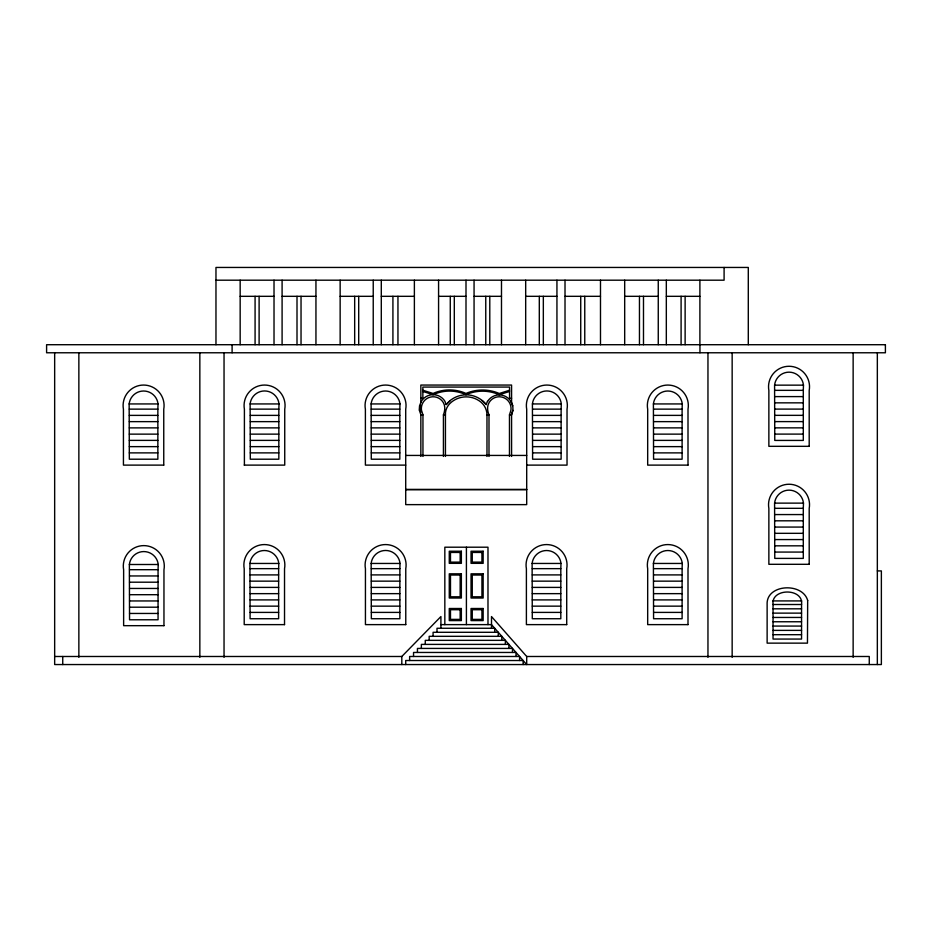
<?xml version="1.0" encoding="UTF-8"?>
<svg xmlns="http://www.w3.org/2000/svg" width="932" height="932" viewBox="0 0 932 932"><rect width="100%" height="100%" fill="white"/><g stroke="black" fill="none" stroke-linecap="round" stroke-linejoin="round"><path stroke-width="1.4" d="M157.858 409.136L158.032 403.94L129.152 403.94L129.327 459.208L157.858 459.208L157.858 409.136L129.327 409.136M158.056 569.697L158.242 564.501A14.528 14.528 0 0 0 129.362 564.501L129.536 619.78L158.056 619.78L158.056 569.697L129.536 569.697M278.831 409.136L279.017 403.94A14.528 14.528 0 0 0 250.125 403.94L250.312 459.208L278.831 459.208L278.831 409.136L250.312 409.136M278.633 568.648L278.808 563.452L249.927 563.452L250.102 618.732L278.633 618.732L278.633 568.648L250.102 568.648M399.816 409.136L399.991 403.94L371.111 403.94L371.286 459.208L399.816 459.208L399.816 409.136L371.286 409.136M399.863 568.648L400.049 563.452A14.528 14.528 0 0 0 371.157 563.452L371.344 618.732L399.863 618.732L399.863 568.648L371.344 568.648M561.122 409.136L561.309 403.94A14.528 14.528 0 0 0 532.417 403.94L532.603 459.208L561.122 459.208L561.122 409.136L532.603 409.136M560.808 568.648L560.994 563.452L532.114 563.452L532.288 618.732L560.808 618.732L560.808 568.648L532.288 568.648M682.108 409.136L682.282 403.94A14.528 14.528 0 0 0 653.402 403.94L653.577 459.208L682.108 459.208L682.108 409.136L653.577 409.136M682.108 568.648L682.282 563.452A14.528 14.528 0 0 0 653.402 563.452L653.577 618.732L682.108 618.732L682.108 568.648L653.577 568.648M803.291 390.345L803.477 385.149A14.528 14.528 0 0 0 774.585 385.149L774.772 440.428L803.291 440.428L803.291 390.345L774.772 390.345M803.291 508.313L803.477 503.129A14.528 14.528 0 0 0 774.585 503.129L774.772 558.396L803.291 558.396L803.291 508.313L774.772 508.313M419.505 410.406L419.668 405.735M801.555 604.507C803.792 587.859 770.811 587.859 773.036 604.507L773.036 639.061L801.555 639.061L801.555 604.507L773.036 604.507M445.438 456.435L445.438 414.891C445.123 409.812 447.605 405.164 451.531 402.053A23.335 23.335 0 0 1 480.877 402.053C484.64 405.175 486.993 409.998 486.97 414.891L486.97 456.435M443.422 456.435L443.422 414.891C444.937 410.837 445.601 406.305 443.213 402.403A11.801 11.801 0 0 0 421.45 410.138L422.953 414.891L422.953 456.435M509.466 456.435L509.466 414.891L510.946 410.15A11.801 11.801 0 0 0 489.172 402.426C486.819 406.317 487.354 410.872 488.997 414.891L488.997 456.435M511.4 414.891L512.81 410.395M511.575 456.435L511.575 414.891L512.973 410.418L512.798 405.723L511.062 401.354M487.424 401.354L486.155 404.546A25.35 25.35 0 0 0 446.242 404.57L450.307 400.539M401.808 664.551L401.808 656.489L440.906 616.565L440.906 628.261M509.559 390.24L499.296 393.49L497.001 392.57A42.185 42.185 0 0 0 468.225 392.535L465.977 393.432L463.775 392.512A40.426 40.426 0 0 0 435.337 392.512L433.077 393.455L422.86 390.24M509.559 391.463L499.237 394.737A41.02 41.02 0 0 0 465.977 394.69A39.261 39.261 0 0 0 433.135 394.69L422.86 391.463M215.968 280.194L724.094 280.194L724.094 267.449M240.165 296.318L274.02 296.318M282.093 296.318L315.948 296.318M340.145 296.318L373.231 296.318M381.293 296.318L414.379 296.318M438.576 296.318L466 296.318M474.062 296.318L501.486 296.318M525.683 296.318L556.94 296.318M565.013 296.318L600.488 296.318M624.685 296.318L658.26 296.318M666.322 296.318L699.897 296.318M774.585 385.149L803.477 385.149M774.772 396.601L803.291 396.601M420.845 398.244L422.86 398.244L422.86 387.071L509.559 387.071L509.559 398.244L511.575 398.244M774.772 402.845L803.291 402.845M250.125 403.94L279.017 403.94M532.417 403.94L561.309 403.94M653.402 403.94L682.282 403.94M774.772 409.101L803.291 409.101M446.16 404.593L444.96 401.343A13.84 13.84 0 0 0 421.311 401.343L419.586 405.711L419.423 410.418L420.926 414.891L422.953 414.891M443.422 414.891L445.438 414.891M486.97 414.891L488.997 414.891M509.466 414.891L511.575 414.891M129.327 415.381L157.858 415.381M250.312 415.381L278.831 415.381M371.286 415.381L399.816 415.381M532.603 415.381L561.122 415.381M653.577 415.381L682.108 415.381M774.772 415.346L803.291 415.346M774.772 421.602L803.291 421.602M129.327 421.637L157.858 421.637M250.312 421.637L278.831 421.637M371.286 421.637L399.816 421.637M532.603 421.637L561.122 421.637M653.577 421.637L682.108 421.637M129.327 427.881L157.858 427.881M250.312 427.881L278.831 427.881M371.286 427.881L399.816 427.881M532.603 427.881L561.122 427.881M653.577 427.881L682.108 427.881M774.772 427.858L803.291 427.858M129.327 434.137L157.858 434.137M250.312 434.137L278.831 434.137M371.286 434.137L399.816 434.137M532.603 434.137L561.122 434.137M653.577 434.137L682.108 434.137M774.772 434.102L803.291 434.102M129.327 440.382L157.858 440.382M250.312 440.382L278.831 440.382M371.286 440.382L399.816 440.382M532.603 440.382L561.122 440.382M653.577 440.382L682.108 440.382M129.327 446.638L157.858 446.638M250.312 446.638L278.831 446.638M371.286 446.638L399.816 446.638M532.603 446.638L561.122 446.638M653.577 446.638L682.108 446.638M129.327 452.882L157.858 452.882M250.312 452.882L278.831 452.882M371.286 452.882L399.816 452.882M532.603 452.882L561.122 452.882M653.577 452.882L682.108 452.882M405.711 455.433L526.697 455.433M244.207 465.115L284.738 465.115L284.738 409.23A20.492 20.492 0 0 0 264.572 385.056A20.492 20.492 0 0 0 244.405 409.23L244.405 465.115M405.711 465.115L365.391 465.115L365.391 409.23A20.492 20.492 0 0 1 385.557 385.056A20.492 20.492 0 0 1 405.711 409.23L405.711 504.631L526.697 504.631L526.697 409.23A20.492 20.492 0 0 1 546.863 385.056A20.492 20.492 0 0 1 567.029 409.23L567.029 465.115L526.697 465.115M405.711 489.393L526.697 489.393M405.711 489.708L526.697 489.708M774.585 503.129L803.477 503.129M774.772 514.569L803.291 514.569M774.772 520.813L803.291 520.813M774.772 527.069L803.291 527.069M774.772 533.325L803.291 533.325M774.772 539.57L803.291 539.57M774.772 545.826L803.291 545.826M774.772 552.07L803.291 552.07M371.157 563.452L400.049 563.452M653.402 563.452L682.282 563.452M129.362 564.501L158.242 564.501M877.338 570.92L881.369 570.92L881.369 664.551L54.662 664.551L54.662 352.774M250.102 574.904L278.633 574.904M371.344 574.904L399.863 574.904M532.288 574.904L560.808 574.904M653.577 574.904L682.108 574.904M129.536 575.953L158.056 575.953M250.102 581.149L278.633 581.149M371.344 581.149L399.863 581.149M532.288 581.149L560.808 581.149M653.577 581.149L682.108 581.149M129.536 582.197L158.056 582.197M250.102 587.405L278.633 587.405M371.344 587.405L399.863 587.405M532.288 587.405L560.808 587.405M653.577 587.405L682.108 587.405M129.536 588.453L158.056 588.453M250.102 593.649L278.633 593.649M371.344 593.649L399.863 593.649M532.288 593.649L560.808 593.649M653.577 593.649L682.108 593.649M129.536 594.698L158.056 594.698M250.102 599.905L278.633 599.905M371.344 599.905L399.863 599.905M532.288 599.905L560.808 599.905M653.577 599.905L682.108 599.905M129.536 600.954L158.056 600.954M772.861 600.919L801.741 600.919M250.102 606.149L278.633 606.149M371.344 606.149L399.863 606.149M532.288 606.149L560.808 606.149M653.577 606.149L682.108 606.149M129.536 607.198L158.056 607.198M773.036 608.817L801.555 608.817M250.102 612.406L278.633 612.406M371.344 612.406L399.863 612.406M532.288 612.406L560.808 612.406M653.577 612.406L682.108 612.406M773.036 613.128L801.555 613.128M129.536 613.454L158.056 613.454M773.036 617.45L801.555 617.45M773.036 621.761L801.555 621.761M440.906 624.626L491.502 624.626L526.697 664.551L526.697 656.489L491.502 616.565L491.502 628.261M773.036 626.071L801.555 626.071M773.036 630.382L801.555 630.382M773.036 634.692L801.555 634.692M54.662 656.489L401.808 656.489M526.697 656.489L869.265 656.489L869.265 664.551M486.306 404.605L482.1 400.539M512.635 405.758L510.922 401.447A13.689 13.689 0 0 0 487.564 401.447M877.338 352.774L877.338 664.551M853.141 352.774L853.141 657.305M748.291 344.712L748.291 267.449L215.968 267.449L215.968 344.712M732.156 352.774L732.156 657.305M707.959 352.774L707.959 657.305M699.955 344.712L699.955 352.774M699.897 280.194L699.897 344.712M685.125 296.318L685.125 344.712M681.094 296.318L681.094 344.712M666.322 280.194L666.322 344.712M658.26 280.194L658.26 344.712M643.488 296.318L643.488 344.712M639.457 296.318L639.457 344.712M624.685 280.194L624.685 344.712M600.488 280.194L600.488 344.712M584.76 296.318L584.76 344.712M580.729 296.318L580.729 344.712M565.013 280.194L565.013 344.712M556.94 280.194L556.94 344.712M543.333 296.318L543.333 344.712M539.302 296.318L539.302 344.712M525.683 280.194L525.683 344.712M523.143 664.551L523.143 660.52L405.711 660.52L405.711 664.551M519.59 660.52L519.59 656.489L409.626 656.489L409.626 660.52M516.037 656.489L516.037 652.458L413.54 652.458L413.54 656.489M512.472 652.458L512.472 648.427L417.443 648.427L417.443 652.458M511.575 402.647L511.575 385.056L420.845 385.056L420.845 402.531M508.919 648.427L508.919 644.396L421.357 644.396L421.357 648.427M505.365 644.396L505.365 640.354L425.272 640.354L425.272 644.396M501.812 640.354L501.812 636.323L429.174 636.323L429.174 640.354M501.486 280.194L501.486 344.712M498.259 636.323L498.259 632.292L433.089 632.292L433.089 636.323M494.694 632.292L494.694 628.261L437.003 628.261L437.003 632.292M489.789 296.318L489.789 344.712M487.984 624.626L487.984 547.201L444.832 547.201L444.832 624.626M485.758 296.318L485.758 344.712M474.062 280.194L474.062 344.712M466.408 547.201L466.408 624.626M466 280.194L466 344.712M454.303 296.318L454.303 344.712M450.273 296.318L450.273 344.712M438.576 280.194L438.576 344.712M420.845 405.28L420.845 412.154M420.845 414.891L420.845 456.435M414.379 280.194L414.379 344.712M397.952 296.318L397.952 344.712M392.92 296.318L392.92 344.712M381.293 280.194L381.293 344.712M373.231 280.194L373.231 344.712M358.703 296.318L358.703 344.712M354.673 296.318L354.673 344.712M340.145 280.194L340.145 344.712M315.948 280.194L315.948 344.712M301.036 296.318L301.036 344.712M297.005 296.318L297.005 344.712M282.093 280.194L282.093 344.712M274.02 280.194L274.02 344.712M259.108 296.318L259.108 344.712M255.077 296.318L255.077 344.712M240.165 280.194L240.165 344.712M232.103 344.712L232.103 352.774M224.041 352.774L224.041 657.305M199.844 352.774L199.844 657.305M78.859 352.774L78.859 657.305M62.735 656.489L62.735 664.551M249.927 563.452A14.528 14.528 0 0 1 278.808 563.452M371.111 403.94A14.528 14.528 0 0 1 399.991 403.94M532.114 563.452A14.528 14.528 0 0 1 560.994 563.452M129.152 403.94A14.528 14.528 0 0 1 158.032 403.94M807.671 600.464L807.462 643.138L767.129 643.138L767.129 604.577C765.953 583.991 802.568 582.104 807.671 600.464M885.4 344.712L46.6 344.712L46.6 352.774L885.4 352.774L885.4 344.712M809.197 446.323L768.865 446.323L768.865 390.45A20.492 20.492 0 0 1 789.031 366.276A20.492 20.492 0 0 1 809.197 390.45L809.197 446.323M163.752 465.115L123.432 465.115L123.432 409.23A20.492 20.492 0 0 1 143.586 385.056A20.492 20.492 0 0 1 163.752 409.23L163.752 465.115M688.002 465.115L647.682 465.115L647.682 409.23A20.492 20.492 0 0 1 667.836 385.056A20.492 20.492 0 0 1 688.002 409.23L688.002 465.115M461.363 551.231L449.271 551.231L449.271 563.336L461.363 563.336L461.363 551.231M483.149 551.231L471.044 551.231L471.044 563.336L483.149 563.336L483.149 551.231M460.163 552.443L450.482 552.443L450.482 562.124L460.163 562.124L460.163 552.443M481.937 552.443L472.256 552.443L472.256 562.124L481.937 562.124L481.937 552.443M809.197 564.303L768.865 564.303L768.865 508.418A20.492 20.492 0 0 1 789.031 484.244A20.492 20.492 0 0 1 809.197 508.418L809.197 564.303M461.363 573.821L449.271 573.821L449.271 598.018L461.363 598.018L461.363 573.821M483.149 573.821L471.044 573.821L471.044 598.018L483.149 598.018L483.149 573.821M460.163 575.032L450.482 575.032L450.482 596.806L460.163 596.806L460.163 575.032M481.937 575.032L472.256 575.032L472.256 596.806L481.937 596.806L481.937 575.032M461.363 608.503L449.271 608.503L449.271 620.596L461.363 620.596L461.363 608.503M483.149 608.503L471.044 608.503L471.044 620.596L483.149 620.596L483.149 608.503M460.163 609.714L450.482 609.714L450.482 619.384L460.163 619.384L460.163 609.714M481.937 609.714L472.256 609.714L472.256 619.384L481.937 619.384L481.937 609.714M284.528 624.626L244.207 624.626L244.207 568.753A20.492 20.492 0 0 1 264.362 544.568A20.492 20.492 0 0 1 284.528 568.753L284.528 624.626M405.77 624.626L365.437 624.626L365.437 568.753A20.492 20.492 0 0 1 385.603 544.568A20.492 20.492 0 0 1 405.77 568.753L405.77 624.626M566.714 624.626L526.394 624.626L526.394 568.753A20.492 20.492 0 0 1 546.548 544.568A20.492 20.492 0 0 1 566.714 568.753L566.714 624.626M688.002 624.626L647.682 624.626L647.682 568.753A20.492 20.492 0 0 1 667.836 544.568A20.492 20.492 0 0 1 688.002 568.753L688.002 624.626M163.962 625.675L123.63 625.675L123.63 569.802A20.492 20.492 0 0 1 143.796 545.616A20.492 20.492 0 0 1 163.962 569.802L163.962 625.675"/></g></svg>
